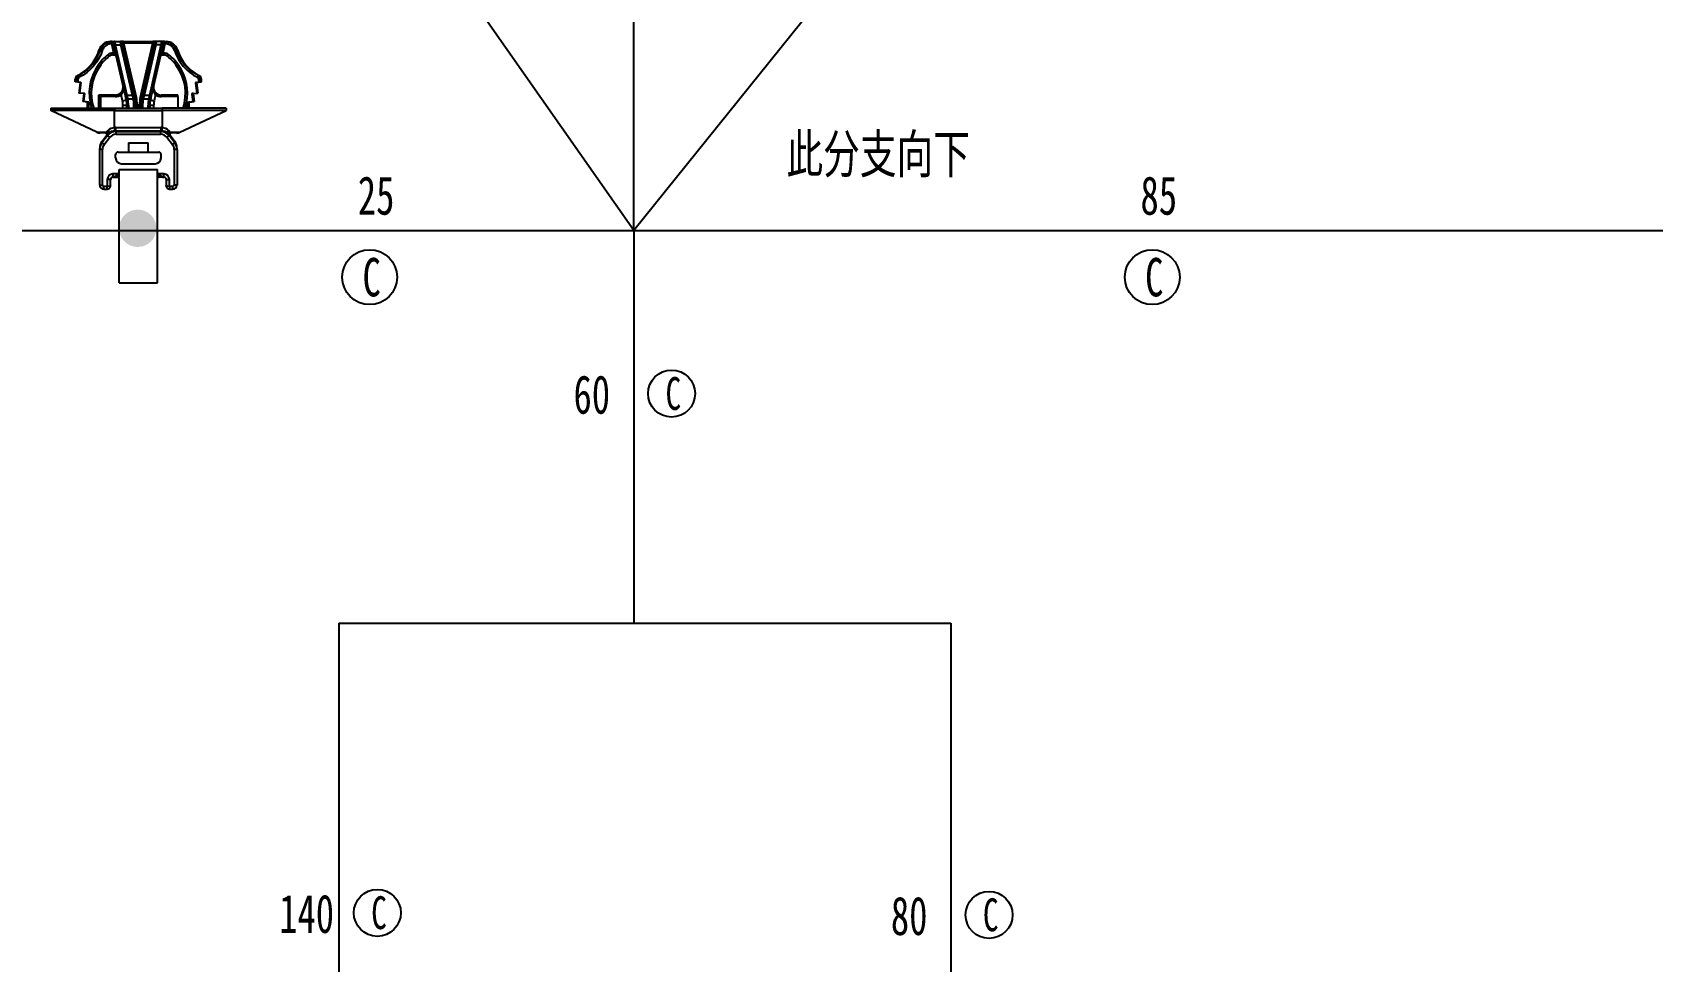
# Model space of a CAD drawing. Header units: millimetres. Extents: x 1543 to 5748, y 1576 to 2417.
# Drawn here: x 3455.9 to 3603.4, y 1944.3 to 2028.9 of the extents above; entities that cross this region are included whole.
import ezdxf

# ---------------------------------------------------------------- set-up
doc = ezdxf.new("R2010")
doc.units = ezdxf.units.MM
doc.layers.get('0').update_dxf_attribs({"lineweight": 25})
doc.layers.add('11文本层', color=255, linetype='Continuous')
for name, color, linetype, lineweight in [('1轮廓实线层', 7, 'Continuous', 50), ('5剖面线层', 1, 'Continuous', 25), ('_0', 7, 'Continuous', 25), ('_1轮廓实线层', 7, 'Continuous', 40)]:
    doc.layers.add(name, color=color, linetype=linetype, lineweight=lineweight)
doc.styles.add('仿宋体', font='', dxfattribs={"width": 0.7, "height": 3.5})
doc.styles.add('仿宋体GB2312', font='', dxfattribs={"width": 0.7})
doc.styles.add('标准', font='fangsong.ttf', dxfattribs={"width": 0.7, "height": 3.5})
doc.styles.get('仿宋体').set_extended_font_data('SimSun')
doc.styles.get('仿宋体GB2312').set_extended_font_data('SimSun')

msp = doc.modelspace()

# ---------------------------------------------------------------- hatches: boundary and pattern name
at = {"layer": '5剖面线层', "linetype": 'ByBlock', "lineweight": -2}
h = msp.add_hatch(color=1, dxfattribs=at)
h.dxf.hatch_style = 1
edge = h.paths.add_edge_path()
edge.add_ellipse((3465.45, 2011.09), major_axis=(1.7, 0), ratio=1, start_angle=0, end_angle=360, ccw=False)
at = {"layer": '_1轮廓实线层', "linetype": 'ByBlock', "lineweight": -2}
h = msp.add_hatch(color=1, dxfattribs=at)
h.dxf.hatch_style = 1
edge = h.paths.add_edge_path()
edge.add_ellipse((3465.45, 2011.09), major_axis=(1.7, 0), ratio=1, start_angle=0, end_angle=360, ccw=False)

# ---------------------------------------------------------------- linework, layer by layer
at = {"color": 1}
for p, q in [((3462.06, 2027.33), (3461.94, 2027.33)), ((3462.06, 2027.33), (3461.94, 2027.33)), ((3462.22, 2027.28), (3462.06, 2027.33)), ((3462.22, 2027.28), (3462.06, 2027.33)), ((3463.11, 2028.09), (3462.96, 2028.09)), ((3463.11, 2028.09), (3462.96, 2028.09)), ((3463.23, 2027.93), (3463.08, 2027.91)), ((3463.23, 2027.93), (3463.08, 2027.91)), ((3463.23, 2027.91), (3463.09, 2027.88)), ((3463.23, 2027.91), (3463.09, 2027.88)), ((3463.28, 2027.05), (3463.09, 2027.88)), ((3463.28, 2027.05), (3463.09, 2027.88)), ((3463.11, 2028.09), (3463.37, 2028.09)), ((3463.11, 2028.09), (3463.11, 2028)), ((3463.11, 2028.09), (3463.37, 2028.09)), ((3463.11, 2028.09), (3463.11, 2028)), ((3463.23, 2027.93), (3463.23, 2027.91)), ((3463.23, 2027.93), (3463.23, 2027.91)), ((3463.27, 2027.73), (3463.23, 2027.91)), ((3463.27, 2027.73), (3463.23, 2027.91)), ((3464.33, 2023.15), (3463.27, 2027.73)), ((3464.33, 2023.15), (3463.27, 2027.73)), ((3463.42, 2027.08), (3463.28, 2027.05)), ((3463.42, 2027.08), (3463.28, 2027.05)), ((3463.35, 2028.09), (3463.37, 2028.09)), ((3463.37, 2028.09), (3463.35, 2028.09)), ((3463.35, 2028.09), (3463.37, 2028.09)), ((3463.37, 2028.09), (3463.35, 2028.09)), ((3463.37, 2028.09), (3463.41, 2027.79)), ((3463.37, 2028.09), (3463.88, 2028.09)), ((3463.37, 2028.09), (3463.41, 2027.79)), ((3463.37, 2028.09), (3463.88, 2028.09)), ((3463.41, 2027.79), (3464.47, 2023.21)), ((3463.41, 2027.79), (3463.92, 2027.79)), ((3463.41, 2027.79), (3464.47, 2023.21)), ((3463.41, 2027.79), (3463.92, 2027.79)), ((3463.92, 2027.79), (3463.88, 2028.09)), ((3463.92, 2027.79), (3463.88, 2028.09)), ((3464.17, 2028.09), (3463.89, 2028.09)), ((3464.17, 2028.09), (3463.89, 2028.09)), ((3464.98, 2023.21), (3463.92, 2027.79)), ((3464.98, 2023.21), (3463.92, 2027.79)), ((3464.02, 2027.98), (3464.17, 2027.94)), ((3464.02, 2027.98), (3464.17, 2027.94)), ((3464.02, 2027.97), (3464.06, 2027.8)), ((3464.02, 2027.97), (3464.06, 2027.8)), ((3464.06, 2027.8), (3465.12, 2023.22)), ((3464.06, 2027.8), (3465.12, 2023.22)), ((3464.17, 2028.09), (3466.84, 2028.09)), ((3464.17, 2028.09), (3464.17, 2027.94)), ((3464.17, 2028.09), (3466.84, 2028.09)), ((3464.17, 2028.09), (3464.17, 2027.94)), ((3466.84, 2027.94), (3464.17, 2027.94)), ((3464.17, 2027.94), (3465.34, 2022.91)), ((3466.84, 2027.94), (3464.17, 2027.94)), ((3464.17, 2027.94), (3465.34, 2022.91)), ((3465.67, 2022.91), (3466.84, 2027.94)), ((3465.67, 2022.91), (3466.84, 2027.94)), ((3465.89, 2023.22), (3466.95, 2027.8)), ((3465.89, 2023.22), (3466.95, 2027.8)), ((3467.09, 2027.79), (3466.03, 2023.21)), ((3467.09, 2027.79), (3466.03, 2023.21)), ((3466.54, 2023.21), (3467.6, 2027.79)), ((3466.54, 2023.21), (3467.6, 2027.79)), ((3467.74, 2027.73), (3466.68, 2023.15)), ((3467.74, 2027.73), (3466.68, 2023.15)), ((3466.84, 2028.09), (3466.84, 2027.94)), ((3467.12, 2028.09), (3466.84, 2028.09)), ((3466.84, 2028.09), (3466.84, 2027.94)), ((3467.12, 2028.09), (3466.84, 2028.09)), ((3466.84, 2027.94), (3466.99, 2027.98)), ((3466.84, 2027.94), (3466.99, 2027.98)), ((3466.95, 2027.8), (3466.99, 2027.97)), ((3466.95, 2027.8), (3466.99, 2027.97)), ((3466.99, 2027.97), (3467, 2027.98)), ((3466.99, 2027.97), (3467, 2027.98)), ((3467.13, 2028.09), (3467.09, 2027.79)), ((3467.13, 2028.09), (3467.09, 2027.79)), ((3467.6, 2027.79), (3467.09, 2027.79)), ((3467.6, 2027.79), (3467.09, 2027.79)), ((3467.65, 2028.09), (3467.13, 2028.09)), ((3467.65, 2028.09), (3467.13, 2028.09)), ((3467.73, 2027.05), (3467.59, 2027.08)), ((3467.73, 2027.05), (3467.59, 2027.08)), ((3467.6, 2027.79), (3467.65, 2028.09)), ((3467.6, 2027.79), (3467.65, 2028.09)), ((3467.9, 2028.09), (3467.65, 2028.09)), ((3467.67, 2028.09), (3467.65, 2028.09)), ((3467.65, 2028.09), (3467.67, 2028.09)), ((3467.9, 2028.09), (3467.65, 2028.09)), ((3467.67, 2028.09), (3467.65, 2028.09)), ((3467.65, 2028.09), (3467.67, 2028.09)), ((3467.92, 2027.88), (3467.73, 2027.05)), ((3467.92, 2027.88), (3467.73, 2027.05)), ((3467.78, 2027.91), (3467.74, 2027.73)), ((3467.78, 2027.91), (3467.74, 2027.73)), ((3467.78, 2028), (3467.78, 2027.99)), ((3467.78, 2028), (3467.78, 2027.99)), ((3467.79, 2027.93), (3467.78, 2027.91)), ((3467.79, 2027.93), (3467.78, 2027.91)), ((3467.93, 2027.91), (3467.79, 2027.93)), ((3467.93, 2027.91), (3467.79, 2027.93)), ((3467.92, 2027.88), (3467.79, 2027.91)), ((3467.92, 2027.88), (3467.79, 2027.91)), ((3467.9, 2028.09), (3468.05, 2028.09)), ((3467.9, 2028.09), (3467.9, 2028)), ((3467.9, 2028.09), (3468.05, 2028.09)), ((3467.9, 2028.09), (3467.9, 2028)), ((3468.79, 2027.28), (3468.96, 2027.33)), ((3468.79, 2027.28), (3468.96, 2027.33)), ((3468.96, 2027.33), (3469.08, 2027.33)), ((3468.96, 2027.33), (3469.08, 2027.33)), ((3461.71, 2026.56), (3461.74, 2026.6)), ((3461.71, 2026.56), (3461.74, 2026.6)), ((3461.85, 2025.94), (3461.99, 2025.84)), ((3461.85, 2025.94), (3461.99, 2025.84)), ((3462.74, 2026.9), (3462.85, 2026.76)), ((3462.74, 2026.9), (3462.85, 2026.76)), ((3463.19, 2027.05), (3463.28, 2027.05)), ((3463.19, 2027.05), (3463.19, 2026.87)), ((3463.19, 2027.05), (3463.28, 2027.05)), ((3463.19, 2027.05), (3463.19, 2026.87)), ((3463.36, 2026.87), (3463.19, 2026.87)), ((3463.36, 2026.87), (3463.19, 2026.87)), ((3463.36, 2026.87), (3463.28, 2027.05)), ((3463.36, 2026.87), (3463.28, 2027.05)), ((3467.73, 2027.05), (3467.66, 2026.87)), ((3467.73, 2027.05), (3467.66, 2026.87)), ((3467.83, 2026.87), (3467.66, 2026.87)), ((3467.83, 2026.87), (3467.66, 2026.87)), ((3467.73, 2027.05), (3467.83, 2027.05)), ((3467.73, 2027.05), (3467.83, 2027.05)), ((3467.83, 2027.05), (3467.83, 2026.87)), ((3467.83, 2027.05), (3467.83, 2026.87)), ((3468.27, 2026.9), (3468.16, 2026.76)), ((3468.27, 2026.9), (3468.16, 2026.76)), ((3469.17, 2025.94), (3469.02, 2025.84)), ((3469.17, 2025.94), (3469.02, 2025.84)), ((3459.83, 2024.68), (3459.76, 2024.68)), ((3459.76, 2024.43), (3459.76, 2024.68)), ((3459.83, 2024.68), (3459.76, 2024.68)), ((3459.76, 2024.43), (3459.76, 2024.68)), ((3459.83, 2024.43), (3459.76, 2024.43)), ((3460.2, 2024.37), (3459.76, 2024.43)), ((3459.83, 2024.43), (3459.76, 2024.43)), ((3460.2, 2024.37), (3459.76, 2024.43)), ((3459.83, 2024.68), (3460.01, 2024.68)), ((3459.83, 2024.43), (3459.83, 2024.68)), ((3459.83, 2024.68), (3460.01, 2024.68)), ((3459.83, 2024.43), (3459.83, 2024.68)), ((3460.03, 2025), (3459.96, 2025)), ((3460.03, 2025), (3459.96, 2025)), ((3460.01, 2024.68), (3460.01, 2024.41)), ((3460.01, 2024.68), (3460.01, 2024.41)), ((3460.28, 2024.38), (3460.01, 2024.41)), ((3460.28, 2024.38), (3460.01, 2024.41)), ((3460.11, 2024.84), (3460.03, 2025)), ((3460.11, 2024.84), (3460.03, 2025)), ((3460.2, 2024.37), (3460.08, 2023.41)), ((3460.2, 2024.37), (3460.08, 2023.41)), ((3460.19, 2023.41), (3460.31, 2024.37)), ((3460.19, 2023.41), (3460.31, 2024.37)), ((3460.2, 2024.37), (3460.31, 2024.37)), ((3460.2, 2024.37), (3460.31, 2024.37)), ((3460.28, 2024.38), (3460.31, 2024.37)), ((3460.28, 2024.38), (3460.31, 2024.37)), ((3470.71, 2024.37), (3471, 2024.41)), ((3470.71, 2024.37), (3471, 2024.41)), ((3470.71, 2024.37), (3470.72, 2024.3)), ((3470.81, 2024.37), (3470.71, 2024.37)), ((3470.71, 2024.37), (3470.72, 2024.3)), ((3470.81, 2024.37), (3470.71, 2024.37)), ((3470.72, 2024.3), (3470.83, 2023.41)), ((3470.72, 2024.3), (3470.83, 2023.41)), ((3470.81, 2024.37), (3471.25, 2024.43)), ((3470.81, 2024.37), (3471.25, 2024.43)), ((3470.81, 2024.37), (3470.93, 2023.41)), ((3470.81, 2024.37), (3470.93, 2023.41)), ((3470.9, 2024.84), (3470.98, 2025)), ((3470.9, 2024.84), (3470.98, 2025)), ((3470.98, 2025), (3471.05, 2025)), ((3470.98, 2025), (3471.05, 2025)), ((3471, 2024.68), (3471, 2024.41)), ((3471, 2024.68), (3471.18, 2024.68)), ((3471, 2024.68), (3471, 2024.41)), ((3471, 2024.68), (3471.18, 2024.68)), ((3471.18, 2024.43), (3471.18, 2024.68)), ((3471.18, 2024.68), (3471.25, 2024.68)), ((3471.18, 2024.43), (3471.18, 2024.68)), ((3471.18, 2024.68), (3471.25, 2024.68)), ((3471.18, 2024.43), (3471.25, 2024.43)), ((3471.18, 2024.43), (3471.25, 2024.43)), ((3471.25, 2024.43), (3471.25, 2024.68)), ((3471.25, 2024.43), (3471.25, 2024.68)), ((3460.19, 2023.41), (3460.08, 2023.41)), ((3460.53, 2023.36), (3460.08, 2023.41)), ((3460.19, 2023.41), (3460.08, 2023.41)), ((3460.53, 2023.36), (3460.08, 2023.41)), ((3460.61, 2023.36), (3460.19, 2023.41)), ((3460.61, 2023.36), (3460.19, 2023.41)), ((3460.53, 2023.36), (3460.44, 2022.63)), ((3460.53, 2023.36), (3460.44, 2022.63)), ((3460.53, 2023.36), (3460.64, 2023.36)), ((3460.53, 2023.36), (3460.64, 2023.36)), ((3460.55, 2022.63), (3460.64, 2023.36)), ((3460.55, 2022.63), (3460.64, 2023.36)), ((3460.61, 2023.36), (3460.64, 2023.36)), ((3460.61, 2023.36), (3460.64, 2023.36)), ((3461.91, 2022.02), (3461.91, 2023.23)), ((3461.91, 2023.23), (3463.41, 2023.23)), ((3461.91, 2022.02), (3461.91, 2023.23)), ((3461.91, 2023.23), (3463.41, 2023.23)), ((3461.92, 2023.23), (3462.06, 2023.09)), ((3461.92, 2023.23), (3462.06, 2023.09)), ((3462.06, 2023.09), (3462.06, 2022.02)), ((3463.41, 2023.09), (3462.06, 2023.09)), ((3462.06, 2023.09), (3462.06, 2022.02)), ((3463.41, 2023.09), (3462.06, 2023.09)), ((3463.41, 2023.09), (3463.41, 2023.23)), ((3463.41, 2023.09), (3463.41, 2023.23)), ((3463.94, 2023.27), (3463.85, 2023.38)), ((3463.94, 2023.27), (3463.85, 2023.38)), ((3464.07, 2022.7), (3463.94, 2023.27)), ((3464.07, 2022.7), (3463.94, 2023.27)), ((3464.07, 2022.7), (3464.42, 2022.79)), ((3464.07, 2022.7), (3464.42, 2022.79)), ((3464.11, 2024.1), (3464.12, 2024.05)), ((3464.11, 2024.1), (3464.12, 2024.05)), ((3464.41, 2022.82), (3464.33, 2023.15)), ((3464.41, 2022.82), (3464.33, 2023.15)), ((3464.55, 2022.85), (3464.41, 2022.82)), ((3464.55, 2022.85), (3464.41, 2022.82)), ((3464.42, 2022.79), (3464.41, 2022.82)), ((3464.42, 2022.79), (3464.41, 2022.82)), ((3464.56, 2022.82), (3464.42, 2022.79)), ((3464.56, 2022.82), (3464.42, 2022.79)), ((3464.47, 2023.21), (3464.98, 2023.21)), ((3464.47, 2023.21), (3464.55, 2022.85)), ((3464.47, 2023.21), (3464.98, 2023.21)), ((3464.47, 2023.21), (3464.55, 2022.85)), ((3465.06, 2022.85), (3464.55, 2022.85)), ((3464.55, 2022.85), (3464.56, 2022.82)), ((3465.06, 2022.85), (3464.55, 2022.85)), ((3464.55, 2022.85), (3464.56, 2022.82)), ((3465.06, 2022.85), (3464.98, 2023.21)), ((3465.06, 2022.85), (3464.98, 2023.21)), ((3465.2, 2022.88), (3465.06, 2022.84)), ((3465.2, 2022.88), (3465.06, 2022.85)), ((3465.2, 2022.88), (3465.06, 2022.84)), ((3465.2, 2022.88), (3465.06, 2022.85)), ((3465.06, 2022.84), (3465.06, 2022.85)), ((3465.06, 2022.84), (3465.06, 2022.85)), ((3465.12, 2023.22), (3465.2, 2022.88)), ((3465.12, 2023.22), (3465.2, 2022.88)), ((3465.2, 2022.88), (3465.34, 2022.91)), ((3465.2, 2022.88), (3465.34, 2022.91)), ((3465.2, 2022.88), (3465.2, 2022.88)), ((3465.2, 2022.88), (3465.2, 2022.88)), ((3465.67, 2022.91), (3465.81, 2022.88)), ((3465.67, 2022.91), (3465.81, 2022.88)), ((3465.81, 2022.88), (3465.89, 2023.22)), ((3465.81, 2022.88), (3465.89, 2023.22)), ((3465.95, 2022.84), (3465.81, 2022.88)), ((3465.81, 2022.88), (3465.81, 2022.88)), ((3465.95, 2022.85), (3465.81, 2022.88)), ((3465.95, 2022.84), (3465.81, 2022.88)), ((3465.81, 2022.88), (3465.81, 2022.88)), ((3465.95, 2022.85), (3465.81, 2022.88)), ((3466.03, 2023.21), (3465.95, 2022.85)), ((3466.03, 2023.21), (3465.95, 2022.85)), ((3466.47, 2022.85), (3465.95, 2022.85)), ((3465.95, 2022.85), (3465.95, 2022.84)), ((3466.47, 2022.85), (3465.95, 2022.85)), ((3465.95, 2022.85), (3465.95, 2022.84)), ((3466.03, 2023.21), (3466.54, 2023.21)), ((3466.03, 2023.21), (3466.54, 2023.21)), ((3466.46, 2022.82), (3466.47, 2022.85)), ((3466.46, 2022.82), (3466.47, 2022.85)), ((3466.6, 2022.79), (3466.46, 2022.82)), ((3466.6, 2022.79), (3466.46, 2022.82)), ((3466.47, 2022.85), (3466.54, 2023.21)), ((3466.47, 2022.85), (3466.54, 2023.21)), ((3466.6, 2022.82), (3466.47, 2022.85)), ((3466.6, 2022.82), (3466.47, 2022.85)), ((3466.68, 2023.15), (3466.6, 2022.82)), ((3466.68, 2023.15), (3466.6, 2022.82)), ((3466.6, 2022.82), (3466.6, 2022.79)), ((3466.6, 2022.82), (3466.6, 2022.79)), ((3466.6, 2022.79), (3466.95, 2022.7)), ((3466.6, 2022.79), (3466.95, 2022.7)), ((3466.89, 2024.05), (3466.9, 2024.11)), ((3466.89, 2024.05), (3466.9, 2024.11)), ((3467.08, 2023.27), (3466.95, 2022.7)), ((3467.08, 2023.27), (3466.95, 2022.7)), ((3467.08, 2023.27), (3467.16, 2023.38)), ((3467.08, 2023.27), (3467.16, 2023.38)), ((3467.6, 2023.09), (3467.6, 2023.23)), ((3467.6, 2023.23), (3469.1, 2023.23)), ((3467.6, 2023.09), (3467.6, 2023.23)), ((3467.6, 2023.23), (3469.1, 2023.23)), ((3469.1, 2023.09), (3467.6, 2023.09)), ((3469.1, 2023.09), (3467.6, 2023.09)), ((3469.1, 2023.09), (3469.1, 2023.23)), ((3469.1, 2023.09), (3469.1, 2023.23)), ((3469.1, 2023.09), (3469.1, 2022.02)), ((3469.1, 2023.09), (3469.1, 2022.02)), ((3470.37, 2023.36), (3470.83, 2023.41)), ((3470.37, 2023.36), (3470.83, 2023.41)), ((3470.37, 2023.36), (3470.38, 2023.29)), ((3470.49, 2023.36), (3470.37, 2023.36)), ((3470.37, 2023.36), (3470.38, 2023.29)), ((3470.49, 2023.36), (3470.37, 2023.36)), ((3470.38, 2023.29), (3470.47, 2022.63)), ((3470.38, 2023.29), (3470.47, 2022.63)), ((3470.49, 2023.36), (3470.93, 2023.41)), ((3470.49, 2023.36), (3470.93, 2023.41)), ((3470.49, 2023.36), (3470.58, 2022.63)), ((3470.49, 2023.36), (3470.58, 2022.63)), ((3470.93, 2023.41), (3470.83, 2023.41)), ((3470.93, 2023.41), (3470.83, 2023.41)), ((3457.53, 2022.02), (3463.33, 2022.02)), ((3457.53, 2022.02), (3457.53, 2021.83)), ((3457.53, 2022.02), (3463.33, 2022.02)), ((3457.53, 2022.02), (3457.53, 2021.83)), ((3463.33, 2021.83), (3457.53, 2021.83)), ((3461.72, 2019.84), (3457.53, 2021.83)), ((3463.33, 2021.83), (3457.53, 2021.83)), ((3461.72, 2019.84), (3457.53, 2021.83)), ((3460.55, 2022.63), (3460.44, 2022.63)), ((3460.87, 2022.57), (3460.44, 2022.63)), ((3460.55, 2022.63), (3460.44, 2022.63)), ((3460.87, 2022.57), (3460.44, 2022.63)), ((3460.99, 2022.57), (3460.55, 2022.63)), ((3460.99, 2022.57), (3460.55, 2022.63)), ((3460.99, 2022.57), (3460.87, 2022.57)), ((3460.87, 2022.02), (3460.87, 2022.57)), ((3460.99, 2022.57), (3460.87, 2022.57)), ((3460.87, 2022.02), (3460.87, 2022.57)), ((3460.99, 2022.02), (3460.99, 2022.57)), ((3460.99, 2022.02), (3460.99, 2022.57)), ((3463.33, 2022.02), (3467.68, 2022.02)), ((3463.33, 2022.02), (3463.33, 2021.83)), ((3463.33, 2022.02), (3467.68, 2022.02)), ((3463.33, 2022.02), (3463.33, 2021.83)), ((3463.33, 2021.83), (3467.68, 2021.83)), ((3463.33, 2020.25), (3463.33, 2021.83)), ((3463.33, 2021.83), (3467.68, 2021.83)), ((3463.33, 2020.25), (3463.33, 2021.83)), ((3464.11, 2022.02), (3464.11, 2022.3)), ((3464.11, 2022.3), (3464.47, 2022.3)), ((3464.11, 2022.02), (3464.11, 2022.3)), ((3464.11, 2022.3), (3464.47, 2022.3)), ((3464.47, 2022.02), (3464.47, 2022.3)), ((3464.61, 2022.3), (3464.47, 2022.3)), ((3464.47, 2022.02), (3464.47, 2022.3)), ((3464.61, 2022.3), (3464.47, 2022.3)), ((3464.61, 2022.3), (3464.61, 2022.02)), ((3464.61, 2022.3), (3464.61, 2022.02)), ((3465.11, 2022.02), (3465.11, 2022.39)), ((3465.26, 2022.39), (3465.11, 2022.39)), ((3465.11, 2022.02), (3465.11, 2022.39)), ((3465.26, 2022.39), (3465.11, 2022.39)), ((3465.26, 2022.39), (3465.26, 2022.02)), ((3465.26, 2022.39), (3465.4, 2022.39)), ((3465.26, 2022.39), (3465.26, 2022.02)), ((3465.26, 2022.39), (3465.4, 2022.39)), ((3465.4, 2022.39), (3465.4, 2022.02)), ((3465.4, 2022.39), (3465.4, 2022.02)), ((3465.61, 2022.02), (3465.61, 2022.39)), ((3465.61, 2022.39), (3465.76, 2022.39)), ((3465.61, 2022.02), (3465.61, 2022.39)), ((3465.61, 2022.39), (3465.76, 2022.39)), ((3465.76, 2022.02), (3465.76, 2022.39)), ((3465.9, 2022.39), (3465.76, 2022.39)), ((3465.76, 2022.02), (3465.76, 2022.39)), ((3465.9, 2022.39), (3465.76, 2022.39)), ((3465.9, 2022.39), (3465.9, 2022.02)), ((3465.9, 2022.39), (3465.9, 2022.02)), ((3466.4, 2022.02), (3466.4, 2022.3)), ((3466.54, 2022.3), (3466.4, 2022.3)), ((3466.4, 2022.02), (3466.4, 2022.3)), ((3466.54, 2022.3), (3466.4, 2022.3)), ((3466.54, 2022.3), (3466.54, 2022.02)), ((3466.54, 2022.3), (3466.9, 2022.3)), ((3466.54, 2022.3), (3466.54, 2022.02)), ((3466.54, 2022.3), (3466.9, 2022.3)), ((3466.9, 2022.3), (3466.9, 2022.02)), ((3466.9, 2022.3), (3466.9, 2022.02)), ((3473.49, 2022.02), (3467.68, 2022.02)), ((3467.68, 2022.02), (3467.68, 2021.83)), ((3473.49, 2022.02), (3467.68, 2022.02)), ((3467.68, 2022.02), (3467.68, 2021.83)), ((3473.49, 2021.83), (3467.68, 2021.83)), ((3467.68, 2021.83), (3467.68, 2020.25)), ((3473.49, 2021.83), (3467.68, 2021.83)), ((3467.68, 2021.83), (3467.68, 2020.25)), ((3469.3, 2019.84), (3473.49, 2021.83)), ((3469.3, 2019.84), (3473.49, 2021.83)), ((3469.88, 2022.49), (3469.88, 2022.49)), ((3469.88, 2022.49), (3469.88, 2022.48)), ((3469.88, 2022.49), (3469.88, 2022.49)), ((3469.88, 2022.49), (3469.88, 2022.48)), ((3469.88, 2022.48), (3469.88, 2022.02)), ((3469.88, 2022.48), (3469.88, 2022.02)), ((3470.05, 2022.58), (3470.47, 2022.63)), ((3470.05, 2022.58), (3470.47, 2022.63)), ((3470.05, 2022.58), (3470.12, 2022.58)), ((3470.05, 2022.58), (3470.12, 2022.58)), ((3470.06, 2022.51), (3470.15, 2022.51)), ((3470.06, 2022.02), (3470.06, 2022.51)), ((3470.06, 2022.51), (3470.15, 2022.51)), ((3470.06, 2022.02), (3470.06, 2022.51)), ((3470.21, 2022.58), (3470.12, 2022.58)), ((3470.21, 2022.58), (3470.12, 2022.58)), ((3470.15, 2022.02), (3470.15, 2022.51)), ((3470.15, 2022.02), (3470.15, 2022.51)), ((3470.21, 2022.58), (3470.58, 2022.63)), ((3470.21, 2022.58), (3470.58, 2022.63)), ((3470.58, 2022.63), (3470.47, 2022.63)), ((3470.58, 2022.63), (3470.47, 2022.63)), ((3473.49, 2022.02), (3473.49, 2021.83)), ((3473.49, 2022.02), (3473.49, 2021.83)), ((3461.72, 2019.84), (3462.6, 2019.84)), ((3461.72, 2019.84), (3462.6, 2019.84)), ((3462.17, 2019.77), (3462.03, 2019.77)), ((3462.17, 2019.77), (3462.03, 2019.77)), ((3462.51, 2019.77), (3462.17, 2019.77)), ((3462.51, 2019.77), (3462.17, 2019.77)), ((3462.63, 2019.87), (3462.6, 2019.84)), ((3462.63, 2019.87), (3462.6, 2019.84)), ((3463.47, 2020.26), (3467.54, 2020.26)), ((3463.47, 2019.98), (3463.47, 2020.26)), ((3463.47, 2020.26), (3467.54, 2020.26)), ((3463.47, 2019.98), (3463.47, 2020.26)), ((3463.47, 2019.98), (3467.54, 2019.98)), ((3463.47, 2019.91), (3463.47, 2019.98)), ((3463.47, 2019.98), (3467.54, 2019.98)), ((3463.47, 2019.91), (3463.47, 2019.98)), ((3463.47, 2019.91), (3467.54, 2019.91)), ((3463.47, 2019.91), (3463.47, 2019.65)), ((3463.47, 2019.91), (3467.54, 2019.91)), ((3463.47, 2019.91), (3463.47, 2019.65)), ((3467.54, 2020.26), (3467.54, 2019.98)), ((3467.54, 2020.26), (3467.54, 2019.98)), ((3467.54, 2019.98), (3467.54, 2019.91)), ((3467.54, 2019.98), (3467.54, 2019.91)), ((3467.54, 2019.65), (3467.54, 2019.91)), ((3467.54, 2019.65), (3467.54, 2019.91)), ((3468.41, 2019.84), (3468.39, 2019.87)), ((3468.41, 2019.84), (3468.39, 2019.87)), ((3468.41, 2019.84), (3469.3, 2019.84)), ((3468.41, 2019.84), (3469.3, 2019.84)), ((3468.98, 2019.77), (3468.51, 2019.77)), ((3468.98, 2019.77), (3468.51, 2019.77)), ((3461.99, 2018.39), (3461.99, 2018.27)), ((3461.99, 2018.39), (3461.99, 2018.39)), ((3461.99, 2018.39), (3461.99, 2018.27)), ((3461.99, 2018.39), (3461.99, 2018.39)), ((3461.99, 2015.02), (3461.99, 2018.27)), ((3462.24, 2018.27), (3461.99, 2018.27)), ((3461.99, 2015.02), (3461.99, 2018.27)), ((3462.24, 2018.27), (3461.99, 2018.27)), ((3462.19, 2018.98), (3462.71, 2019.65)), ((3462.19, 2018.98), (3462.71, 2019.65)), ((3462.19, 2018.98), (3462.71, 2019.65)), ((3462.19, 2018.98), (3462.71, 2019.65)), ((3462.71, 2019.54), (3462.19, 2018.87)), ((3462.71, 2019.54), (3462.19, 2018.87)), ((3462.19, 2018.98), (3462.19, 2018.87)), ((3462.19, 2018.98), (3462.19, 2018.98)), ((3462.19, 2018.98), (3462.19, 2018.87)), ((3462.19, 2018.98), (3462.19, 2018.98)), ((3462.19, 2018.87), (3462.39, 2018.71)), ((3462.19, 2018.87), (3462.39, 2018.71)), ((3462.24, 2015.02), (3462.24, 2018.27)), ((3462.24, 2015.02), (3462.24, 2018.27)), ((3462.39, 2018.71), (3462.91, 2019.38)), ((3462.39, 2018.71), (3462.91, 2019.38)), ((3462.71, 2019.54), (3462.71, 2019.65)), ((3462.71, 2019.65), (3462.71, 2019.65)), ((3462.71, 2019.54), (3462.71, 2019.65)), ((3462.71, 2019.65), (3462.71, 2019.65)), ((3462.91, 2019.38), (3462.71, 2019.54)), ((3462.91, 2019.38), (3462.71, 2019.54)), ((3463.47, 2019.65), (3467.54, 2019.65)), ((3463.47, 2019.65), (3467.54, 2019.65)), ((3464.61, 2018.88), (3464.61, 2018.03)), ((3464.61, 2018.88), (3466.4, 2018.88)), ((3464.61, 2018.88), (3464.61, 2018.03)), ((3464.61, 2018.88), (3466.4, 2018.88)), ((3466.4, 2018.03), (3466.4, 2018.88)), ((3466.4, 2018.03), (3466.4, 2018.88)), ((3468.3, 2019.54), (3468.1, 2019.38)), ((3468.3, 2019.54), (3468.1, 2019.38)), ((3468.1, 2019.38), (3468.62, 2018.71)), ((3468.1, 2019.38), (3468.62, 2018.71)), ((3468.3, 2019.65), (3468.3, 2019.54)), ((3468.3, 2019.65), (3468.3, 2019.65)), ((3468.82, 2018.98), (3468.3, 2019.65)), ((3468.82, 2018.98), (3468.3, 2019.65)), ((3468.3, 2019.65), (3468.3, 2019.54)), ((3468.3, 2019.65), (3468.3, 2019.65)), ((3468.82, 2018.98), (3468.3, 2019.65)), ((3468.82, 2018.98), (3468.3, 2019.65)), ((3468.82, 2018.87), (3468.3, 2019.54)), ((3468.82, 2018.87), (3468.3, 2019.54)), ((3468.62, 2018.71), (3468.82, 2018.87)), ((3468.62, 2018.71), (3468.82, 2018.87)), ((3468.77, 2018.27), (3468.77, 2015.02)), ((3469.03, 2018.27), (3468.77, 2018.27)), ((3468.77, 2018.27), (3468.77, 2015.02)), ((3469.03, 2018.27), (3468.77, 2018.27)), ((3468.82, 2018.87), (3468.82, 2018.98)), ((3468.82, 2018.98), (3468.82, 2018.98)), ((3468.82, 2018.87), (3468.82, 2018.98)), ((3468.82, 2018.98), (3468.82, 2018.98)), ((3469.03, 2018.27), (3469.03, 2018.39)), ((3469.03, 2018.39), (3469.03, 2018.39)), ((3469.03, 2018.27), (3469.03, 2018.39)), ((3469.03, 2018.39), (3469.03, 2018.39)), ((3469.03, 2018.27), (3469.03, 2015.02)), ((3469.03, 2018.27), (3469.03, 2015.02)), ((3463.44, 2017.51), (3463.44, 2017.81)), ((3463.44, 2017.51), (3463.44, 2017.81)), ((3463.66, 2018.03), (3464.61, 2018.03)), ((3463.66, 2018.03), (3464.61, 2018.03)), ((3463.98, 2016.97), (3467.03, 2016.97)), ((3463.98, 2016.97), (3467.03, 2016.97)), ((3464.61, 2018.03), (3466.4, 2018.03)), ((3464.61, 2018.03), (3466.4, 2018.03)), ((3466.4, 2018.03), (3467.36, 2018.03)), ((3466.4, 2018.03), (3467.36, 2018.03)), ((3467.57, 2017.81), (3467.57, 2017.51)), ((3467.57, 2017.81), (3467.57, 2017.51)), ((3462.68, 2015.53), (3462.68, 2014.91)), ((3462.97, 2015.53), (3462.68, 2015.53)), ((3462.68, 2015.53), (3462.68, 2014.91)), ((3462.97, 2015.53), (3462.68, 2015.53)), ((3462.97, 2014.95), (3462.97, 2015.53)), ((3462.97, 2014.95), (3462.97, 2015.53)), ((3463.76, 2016.04), (3463.19, 2016.04)), ((3463.19, 2016.04), (3463.19, 2015.75)), ((3463.76, 2016.04), (3463.19, 2016.04)), ((3463.19, 2016.04), (3463.19, 2015.75)), ((3463.19, 2015.75), (3463.29, 2015.75)), ((3463.19, 2015.75), (3463.29, 2015.75)), ((3463.29, 2015.75), (3463.29, 2015.75)), ((3463.29, 2015.75), (3463.31, 2015.75)), ((3463.31, 2015.75), (3463.29, 2015.75)), ((3463.29, 2015.75), (3463.29, 2015.75)), ((3463.29, 2015.75), (3463.31, 2015.75)), ((3463.31, 2015.75), (3463.29, 2015.75)), ((3463.31, 2015.75), (3463.62, 2015.75)), ((3463.31, 2015.75), (3463.62, 2015.75)), ((3463.62, 2015.75), (3463.76, 2016.02)), ((3463.62, 2015.75), (3463.76, 2016.02)), ((3463.62, 2015.75), (3463.76, 2015.75)), ((3463.62, 2015.75), (3463.76, 2015.75)), ((3463.76, 2016.45), (3467.26, 2016.45)), ((3463.76, 2006.13), (3463.76, 2016.45)), ((3463.76, 2016.45), (3467.26, 2016.45)), ((3463.76, 2006.13), (3463.76, 2016.45)), ((3467.26, 2006.13), (3467.26, 2016.45)), ((3467.26, 2006.13), (3467.26, 2016.45)), ((3467.83, 2016.04), (3467.26, 2016.04)), ((3467.83, 2016.04), (3467.26, 2016.04)), ((3467.26, 2016.02), (3467.4, 2015.75)), ((3467.26, 2016.02), (3467.4, 2015.75)), ((3467.26, 2015.75), (3467.4, 2015.75)), ((3467.26, 2015.75), (3467.4, 2015.75)), ((3467.7, 2015.75), (3467.4, 2015.75)), ((3467.7, 2015.75), (3467.4, 2015.75)), ((3467.72, 2015.75), (3467.7, 2015.75)), ((3467.72, 2015.75), (3467.7, 2015.75)), ((3467.72, 2015.75), (3467.7, 2015.75)), ((3467.72, 2015.75), (3467.7, 2015.75)), ((3467.72, 2015.75), (3467.72, 2015.75)), ((3467.72, 2015.75), (3467.83, 2015.75)), ((3467.72, 2015.75), (3467.72, 2015.75)), ((3467.72, 2015.75), (3467.83, 2015.75)), ((3467.83, 2015.75), (3467.83, 2016.04)), ((3467.83, 2015.75), (3467.83, 2016.04)), ((3468.05, 2015.53), (3468.34, 2015.53)), ((3468.05, 2015.53), (3468.05, 2014.95)), ((3468.05, 2015.53), (3468.34, 2015.53)), ((3468.05, 2015.53), (3468.05, 2014.95)), ((3468.34, 2014.91), (3468.34, 2015.53)), ((3468.34, 2014.91), (3468.34, 2015.53)), ((3461.99, 2015.02), (3462.24, 2015.02)), ((3461.99, 2015.02), (3462.24, 2015.02)), ((3462.68, 2014.91), (3462.35, 2014.91)), ((3462.35, 2014.66), (3462.35, 2014.91)), ((3462.68, 2014.91), (3462.35, 2014.91)), ((3462.35, 2014.66), (3462.35, 2014.91)), ((3462.35, 2014.66), (3462.68, 2014.66)), ((3462.35, 2014.66), (3462.68, 2014.66)), ((3462.68, 2014.66), (3462.68, 2014.91)), ((3462.68, 2014.66), (3462.68, 2014.91)), ((3468.66, 2014.91), (3468.34, 2014.91)), ((3468.34, 2014.91), (3468.34, 2014.66)), ((3468.66, 2014.91), (3468.34, 2014.91)), ((3468.34, 2014.91), (3468.34, 2014.66)), ((3468.34, 2014.66), (3468.66, 2014.66)), ((3468.34, 2014.66), (3468.66, 2014.66)), ((3468.66, 2014.66), (3468.66, 2014.91)), ((3468.66, 2014.66), (3468.66, 2014.91)), ((3469.03, 2015.02), (3468.77, 2015.02)), ((3469.03, 2015.02), (3468.77, 2015.02)), ((3463.76, 2006.13), (3467.26, 2006.13)), ((3463.76, 2006.13), (3467.26, 2006.13))]:
    msp.add_line(p, q, dxfattribs=at)
for points in [[(3462.22, 2027.28), (3462.08, 2026.9), (3461.89, 2026.53), (3461.67, 2026.18), (3461.42, 2025.85), (3461.13, 2025.55), (3460.81, 2025.28), (3460.47, 2025.04), (3460.11, 2024.84)], [(3462.22, 2027.28), (3462.08, 2026.9), (3461.89, 2026.53), (3461.67, 2026.18), (3461.42, 2025.85), (3461.13, 2025.55), (3460.81, 2025.28), (3460.47, 2025.04), (3460.11, 2024.84)], [(3462.06, 2027.33), (3462.12, 2027.49), (3462.22, 2027.64), (3462.33, 2027.77), (3462.47, 2027.89), (3462.78, 2028.04), (3463.11, 2028.09)], [(3462.06, 2027.33), (3462.12, 2027.49), (3462.22, 2027.64), (3462.33, 2027.77), (3462.47, 2027.89), (3462.78, 2028.04), (3463.11, 2028.09)], [(3468.96, 2027.33), (3468.84, 2027.59), (3468.66, 2027.8), (3468.49, 2027.92), (3468.3, 2028.01), (3468.1, 2028.07), (3467.9, 2028.09)], [(3468.96, 2027.33), (3468.84, 2027.59), (3468.66, 2027.8), (3468.49, 2027.92), (3468.3, 2028.01), (3468.1, 2028.07), (3467.9, 2028.09)], [(3468.79, 2027.28), (3468.94, 2026.9), (3469.12, 2026.53), (3469.34, 2026.18), (3469.6, 2025.85), (3469.89, 2025.55), (3470.2, 2025.28), (3470.54, 2025.04), (3470.9, 2024.84)], [(3468.79, 2027.28), (3468.94, 2026.9), (3469.12, 2026.53), (3469.34, 2026.18), (3469.6, 2025.85), (3469.89, 2025.55), (3470.2, 2025.28), (3470.54, 2025.04), (3470.9, 2024.84)], [(3470.98, 2025), (3470.56, 2025.24), (3470.17, 2025.53), (3469.72, 2025.98), (3469.37, 2026.45), (3469.14, 2026.88), (3468.96, 2027.33)], [(3470.98, 2025), (3470.56, 2025.24), (3470.17, 2025.53), (3469.72, 2025.98), (3469.37, 2026.45), (3469.14, 2026.88), (3468.96, 2027.33)], [(3464.13, 2023.68), (3464.07, 2023.48), (3463.94, 2023.27)], [(3464.13, 2023.68), (3464.07, 2023.48), (3463.94, 2023.27)], [(3467.08, 2023.27), (3466.97, 2023.42), (3466.88, 2023.68)], [(3467.08, 2023.27), (3466.97, 2023.42), (3466.88, 2023.68)], [(3469.88, 2022.49), (3470.02, 2022.57), (3470.05, 2022.58)], [(3469.88, 2022.49), (3470.02, 2022.57), (3470.05, 2022.58)], [(3462.51, 2019.77), (3462.51, 2019.77), (3462.53, 2019.78), (3462.6, 2019.84)], [(3462.51, 2019.77), (3462.51, 2019.77), (3462.53, 2019.78), (3462.6, 2019.84)], [(3462.69, 2019.62), (3462.71, 2019.69), (3462.69, 2019.77), (3462.6, 2019.84)], [(3462.69, 2019.62), (3462.71, 2019.69), (3462.69, 2019.77), (3462.6, 2019.84)], [(3462.63, 2019.87), (3462.7, 2019.83), (3462.74, 2019.75), (3462.73, 2019.67), (3462.71, 2019.65)], [(3462.63, 2019.87), (3462.7, 2019.83), (3462.74, 2019.75), (3462.73, 2019.67), (3462.71, 2019.65)], [(3462.68, 2019.94), (3462.75, 2019.89), (3462.79, 2019.81), (3462.78, 2019.73), (3462.76, 2019.71)], [(3462.68, 2019.94), (3462.75, 2019.89), (3462.79, 2019.81), (3462.78, 2019.73), (3462.76, 2019.71)], [(3462.72, 2019.98), (3462.79, 2019.93), (3462.83, 2019.84), (3462.81, 2019.76), (3462.8, 2019.74)], [(3462.72, 2019.98), (3462.79, 2019.93), (3462.83, 2019.84), (3462.81, 2019.76), (3462.8, 2019.74)], [(3463.35, 2019.98), (3463.35, 2019.98), (3463.36, 2020), (3463.37, 2020.08), (3463.35, 2020.2), (3463.33, 2020.25)], [(3463.35, 2019.98), (3463.35, 2019.98), (3463.36, 2020), (3463.37, 2020.08), (3463.35, 2020.2), (3463.33, 2020.25)], [(3467.68, 2020.25), (3467.67, 2020.23), (3467.66, 2020.17), (3467.64, 2020.05), (3467.65, 2020), (3467.66, 2019.98), (3467.66, 2019.98), (3467.66, 2019.98)], [(3467.68, 2020.25), (3467.67, 2020.23), (3467.66, 2020.17), (3467.64, 2020.05), (3467.65, 2020), (3467.66, 2019.98), (3467.66, 2019.98), (3467.66, 2019.98)], [(3468.22, 2019.74), (3468.18, 2019.82), (3468.2, 2019.9), (3468.27, 2019.97), (3468.3, 2019.98)], [(3468.22, 2019.74), (3468.18, 2019.82), (3468.2, 2019.9), (3468.27, 2019.97), (3468.3, 2019.98)], [(3468.25, 2019.71), (3468.22, 2019.78), (3468.24, 2019.87), (3468.31, 2019.93), (3468.34, 2019.94)], [(3468.25, 2019.71), (3468.22, 2019.78), (3468.24, 2019.87), (3468.31, 2019.93), (3468.34, 2019.94)], [(3468.39, 2019.87), (3468.31, 2019.83), (3468.28, 2019.75), (3468.29, 2019.67), (3468.3, 2019.65)], [(3468.39, 2019.87), (3468.31, 2019.83), (3468.28, 2019.75), (3468.29, 2019.67), (3468.3, 2019.65)], [(3468.41, 2019.84), (3468.34, 2019.79), (3468.3, 2019.72), (3468.31, 2019.64), (3468.33, 2019.62)], [(3468.41, 2019.84), (3468.34, 2019.79), (3468.3, 2019.72), (3468.31, 2019.64), (3468.33, 2019.62)], [(3468.51, 2019.77), (3468.5, 2019.77), (3468.49, 2019.77), (3468.41, 2019.84)], [(3468.51, 2019.77), (3468.5, 2019.77), (3468.49, 2019.77), (3468.41, 2019.84)], [(3463.76, 2016.03), (3463.33, 2015.77), (3463.29, 2015.75)], [(3463.76, 2016.03), (3463.33, 2015.77), (3463.29, 2015.75)], [(3467.72, 2015.75), (3467.65, 2015.8), (3467.26, 2016.03)], [(3467.72, 2015.75), (3467.65, 2015.8), (3467.26, 2016.03)], [(3462.97, 2014.95), (3462.97, 2014.94), (3462.96, 2014.94), (3462.96, 2014.94), (3462.93, 2014.93), (3462.68, 2014.91)], [(3462.97, 2014.95), (3462.97, 2014.94), (3462.96, 2014.94), (3462.96, 2014.94), (3462.93, 2014.93), (3462.68, 2014.91)], [(3468.34, 2014.91), (3468.15, 2014.92), (3468.07, 2014.93), (3468.05, 2014.94), (3468.05, 2014.94), (3468.05, 2014.95), (3468.05, 2014.95)], [(3468.34, 2014.91), (3468.15, 2014.92), (3468.07, 2014.93), (3468.05, 2014.94), (3468.05, 2014.94), (3468.05, 2014.95), (3468.05, 2014.95)]]:
    msp.add_lwpolyline(points, dxfattribs=at)
for centre, radius, start, end in [((3458.19, 2028.5), 3.93, 296.7992, 342.7306), ((3458.19, 2028.5), 3.93, 296.7992, 342.7306), ((3458.35, 2028.54), 3.9, 330.3029, 342.0322), ((3458.35, 2028.54), 3.9, 330.3029, 342.0322), ((3462.96, 2027.02), 1.07, 90, 162.7306), ((3462.96, 2027.02), 1.07, 90, 162.7306), ((3463.02, 2027.03), 0.834, 139.346, 162.6783), ((3463.02, 2027.03), 0.834, 139.346, 162.6783), ((3463.09, 2026.99), 0.915, 110.0713, 139.966), ((3463.09, 2026.99), 0.915, 110.0713, 139.966), ((3463.1, 2026.98), 0.927, 91.2687, 111.022), ((3463.1, 2026.98), 0.927, 91.2687, 111.022), ((3463.19, 2027.92), 0.11, 134.7436, 187.951), ((3463.19, 2027.92), 0.11, 134.7436, 187.951), ((3463.37, 2027.94), 0.286, 187.2758, 193.045), ((3463.37, 2027.94), 0.286, 187.2758, 193.045), ((3463.32, 2027.77), 0.312, 106.1819, 131.4848), ((3463.32, 2027.77), 0.312, 106.1819, 131.4848), ((3463.37, 2027.94), 0.143, 90.0233, 195.3689), ((3463.37, 2027.94), 0.143, 90.0233, 195.3689), ((3463.36, 2027.62), 0.471, 91.8423, 105.9519), ((3463.36, 2027.62), 0.471, 91.8423, 105.9519), ((3463.37, 2027.94), 0.143, 109.6276, 133.4081), ((3463.37, 2027.94), 0.143, 109.6276, 133.4081), ((3463.88, 2027.94), 0.143, 10.7471, 89.9594), ((3463.88, 2027.94), 0.143, 10.7471, 89.9594), ((3467.13, 2027.94), 0.143, 90.0406, 169.2529), ((3467.13, 2027.94), 0.143, 90.0406, 169.2529), ((3467.65, 2027.94), 0.143, 344.6311, 89.9767), ((3467.65, 2027.94), 0.143, 344.6311, 89.9767), ((3467.65, 2027.63), 0.459, 73.8694, 88.3565), ((3467.65, 2027.63), 0.459, 73.8694, 88.3565), ((3467.65, 2027.94), 0.143, 46.7405, 70.2509), ((3467.65, 2027.94), 0.143, 46.7405, 70.2509), ((3467.71, 2027.81), 0.271, 46.7102, 75.893), ((3467.71, 2027.81), 0.271, 46.7102, 75.893), ((3467.82, 2027.92), 0.11, 352.0498, 45.2721), ((3467.82, 2027.92), 0.11, 352.0498, 45.2721), ((3467.65, 2027.94), 0.286, 346.955, 352.7242), ((3467.65, 2027.94), 0.286, 346.955, 352.7242), ((3467.91, 2026.98), 0.927, 68.978, 88.7313), ((3467.91, 2026.98), 0.927, 68.978, 88.7313), ((3468.05, 2027.02), 1.07, 17.2694, 90), ((3468.05, 2027.02), 1.07, 17.2694, 90), ((3467.93, 2026.99), 0.915, 40.034, 69.9287), ((3467.93, 2026.99), 0.915, 40.034, 69.9287), ((3468, 2027.03), 0.834, 17.3217, 40.654), ((3468, 2027.03), 0.834, 17.3217, 40.654), ((3472.83, 2028.5), 3.93, 197.2694, 243.2008), ((3472.83, 2028.5), 3.93, 197.2694, 243.2008), ((3458.23, 2028.61), 4.04, 307.6939, 315.7343), ((3458.23, 2028.61), 4.04, 307.6939, 315.7343), ((3465.51, 2023.38), 4.47, 145.0351, 197.8008), ((3465.51, 2023.38), 4.47, 145.0351, 197.8008), ((3458.24, 2028.6), 4.02, 315.7331, 318.9807), ((3458.24, 2028.6), 4.02, 315.7331, 318.9807), ((3465.51, 2023.38), 4.29, 145.0351, 198.5681), ((3465.51, 2023.38), 4.29, 145.0351, 198.5681), ((3458.26, 2028.59), 4, 318.9724, 329.5441), ((3458.26, 2028.59), 4, 318.9724, 329.5441), ((3465.56, 2023.34), 4.54, 128.4257, 145.0351), ((3465.56, 2023.34), 4.54, 128.4257, 145.0351), ((3465.56, 2023.34), 4.36, 128.4257, 145.0351), ((3465.56, 2023.34), 4.36, 128.4257, 145.0351), ((3463.19, 2026.34), 0.714, 90, 128.4257), ((3463.19, 2026.34), 0.714, 90, 128.4257), ((3463.19, 2026.34), 0.535, 90, 128.4257), ((3463.19, 2026.34), 0.535, 90, 128.4257), ((3463.36, 2026.73), 0.144, 17.5777, 89.8584), ((3463.36, 2026.73), 0.144, 17.5777, 89.8584), ((3467.66, 2026.73), 0.144, 90.1416, 162.4223), ((3467.66, 2026.73), 0.144, 90.1416, 162.4223), ((3467.83, 2026.34), 0.714, 51.5743, 90), ((3467.83, 2026.34), 0.714, 51.5743, 90), ((3467.83, 2026.34), 0.535, 51.5743, 90), ((3467.83, 2026.34), 0.535, 51.5743, 90), ((3465.45, 2023.34), 4.36, 34.9649, 51.5743), ((3465.45, 2023.34), 4.36, 34.9649, 51.5743), ((3465.45, 2023.34), 4.54, 34.9649, 51.5743), ((3465.45, 2023.34), 4.54, 34.9649, 51.5743), ((3465.51, 2023.38), 4.29, 341.4319, 34.9649), ((3465.51, 2023.38), 4.29, 341.4319, 34.9649), ((3465.51, 2023.38), 4.47, 348.4491, 34.9649), ((3465.51, 2023.38), 4.47, 348.4491, 34.9649), ((3460.12, 2024.68), 0.357, 116.7992, 180), ((3460.12, 2024.68), 0.357, 116.7992, 180), ((3460.19, 2024.68), 0.357, 116.795, 179.9845), ((3460.19, 2024.68), 0.357, 116.795, 179.9845), ((3459.58, 2021.15), 3.29, 82.4109, 85.4978), ((3459.58, 2021.15), 3.29, 82.4109, 85.4978), ((3460.19, 2024.67), 0.18, 116.5657, 179.5268), ((3460.19, 2024.67), 0.18, 116.5657, 179.5268), ((3458.23, 2028.62), 4.04, 296.4686, 301.9834), ((3458.23, 2028.62), 4.04, 296.4686, 301.9834), ((3458.22, 2028.62), 4.05, 301.9865, 307.6961), ((3458.22, 2028.62), 4.05, 301.9865, 307.6961), ((3470.82, 2024.67), 0.18, 0.4732, 63.4343), ((3470.82, 2024.67), 0.18, 0.4732, 63.4343), ((3470.82, 2024.68), 0.357, 0.0103, 63.2116), ((3470.82, 2024.68), 0.357, 0.0103, 63.2116), ((3471.46, 2020.98), 3.46, 94.5587, 97.4919), ((3471.46, 2020.98), 3.46, 94.5587, 97.4919), ((3470.89, 2024.68), 0.357, 0, 63.2008), ((3470.89, 2024.68), 0.357, 0, 63.2008), ((3463.41, 2023.94), 0.714, 270, 328.5936), ((3463.41, 2023.94), 0.714, 270, 328.5936), ((3463.41, 2023.94), 0.857, 270, 307.6693), ((3463.41, 2023.94), 0.857, 270, 307.6693), ((3463.41, 2023.97), 0.738, 274.4835, 302.5962), ((3463.41, 2023.97), 0.738, 274.4835, 302.5962), ((3463.42, 2023.94), 0.709, 328.2087, 0.0847), ((3463.42, 2023.94), 0.709, 328.2087, 0.0847), ((3462.33, 2022.3), 1.78, 0, 13.045), ((3462.33, 2022.3), 1.78, 0, 13.045), ((3463.41, 2023.94), 0.714, 0, 13.045), ((3463.41, 2023.94), 0.714, 0, 13.045), ((3463.02, 2023.84), 1.12, 351.5911, 10.4972), ((3463.02, 2023.84), 1.12, 351.5911, 10.4972), ((3462.33, 2022.3), 2.14, 0, 13.045), ((3462.33, 2022.3), 2.14, 0, 13.045), ((3462.33, 2022.3), 2.28, 0, 13.045), ((3462.33, 2022.3), 2.28, 0, 13.045), ((3463.11, 2022.39), 2, 0, 13.045), ((3463.11, 2022.39), 2, 0, 13.045), ((3463.11, 2022.39), 2.14, 0, 13.045), ((3463.11, 2022.39), 2.14, 0, 13.045), ((3463.11, 2022.39), 2.28, 0, 13.045), ((3463.11, 2022.39), 2.28, 0, 13.045), ((3467.9, 2022.39), 2.28, 166.955, 180), ((3467.9, 2022.39), 2.28, 166.955, 180), ((3467.9, 2022.39), 2.14, 166.955, 180), ((3467.9, 2022.39), 2.14, 166.955, 180), ((3467.9, 2022.39), 2, 166.955, 180), ((3467.9, 2022.39), 2, 166.955, 180), ((3468.68, 2022.3), 2.28, 166.955, 180), ((3468.68, 2022.3), 2.28, 166.955, 180), ((3468.68, 2022.3), 2.14, 166.955, 180), ((3468.68, 2022.3), 2.14, 166.955, 180), ((3468.04, 2023.84), 1.17, 169.7283, 178.1592), ((3468.04, 2023.84), 1.17, 169.7283, 178.1592), ((3467.94, 2023.84), 1.07, 178.0537, 188.6562), ((3467.94, 2023.84), 1.07, 178.0537, 188.6562), ((3467.6, 2023.94), 0.714, 166.955, 180.0267), ((3467.6, 2023.94), 0.714, 166.955, 180.0267), ((3467.6, 2023.94), 0.712, 180.0446, 211.7328), ((3467.6, 2023.94), 0.712, 180.0446, 211.7328), ((3468.68, 2022.3), 1.78, 166.955, 180), ((3468.68, 2022.3), 1.78, 166.955, 180), ((3467.6, 2023.94), 0.714, 211.6334, 270), ((3467.6, 2023.94), 0.714, 211.6334, 270), ((3467.6, 2023.94), 0.857, 232.3307, 270), ((3467.6, 2023.94), 0.857, 232.3307, 270), ((3465.51, 2023.38), 4.47, 342.1992, 348.3867), ((3465.51, 2023.38), 4.47, 342.1992, 348.3867), ((3470.25, 2020.55), 1.97, 95.4376, 100.5635), ((3470.25, 2020.55), 1.97, 95.4376, 100.5635), ((3470.22, 2022.51), 0.0714, 97, 180), ((3470.22, 2022.51), 0.0714, 97, 180), ((3462.03, 2020.49), 0.725, 244.6, 269.9992), ((3462.03, 2020.49), 0.725, 244.6, 269.9992), ((3462.51, 2019.62), 0.145, 322, 90), ((3462.51, 2019.62), 0.145, 322, 90), ((3463.43, 2019.29), 0.989, 139.3788, 144.16), ((3463.43, 2019.29), 0.989, 139.3788, 144.16), ((3463.02, 2019.64), 0.458, 132.2836, 139.2965), ((3463.02, 2019.64), 0.458, 132.2836, 139.2965), ((3463.47, 2018.94), 0.964, 90.0093, 142.0219), ((3463.47, 2018.94), 0.964, 90.0093, 142.0219), ((3463.47, 2019.06), 0.964, 137.6158, 142), ((3463.47, 2019.06), 0.964, 137.6158, 142), ((3463.45, 2019.15), 1.11, 96.2924, 131.5889), ((3463.45, 2019.15), 1.11, 96.2924, 131.5889), ((3463.06, 2019.43), 0.405, 130.466, 137.5217), ((3463.06, 2019.43), 0.405, 130.466, 137.5217), ((3463.46, 2018.94), 1.04, 96.0838, 129.6639), ((3463.46, 2018.94), 1.04, 96.0838, 129.6639), ((3463.47, 2019.03), 1.23, 90.0011, 96.7136), ((3463.47, 2019.03), 1.23, 90.0011, 96.7136), ((3463.47, 2018.9), 1.08, 89.9967, 96.6097), ((3463.47, 2018.9), 1.08, 89.9967, 96.6097), ((3467.54, 2019.02), 1.24, 83.322, 89.964), ((3467.54, 2019.02), 1.24, 83.322, 89.964), ((3467.54, 2018.9), 1.08, 83.3902, 90.0033), ((3467.54, 2018.9), 1.08, 83.3902, 90.0033), ((3467.54, 2018.94), 0.964, 37.9781, 89.9907), ((3467.54, 2018.94), 0.964, 37.9781, 89.9907), ((3467.55, 2018.94), 1.04, 50.3384, 83.9136), ((3467.55, 2018.94), 1.04, 50.3384, 83.9136), ((3467.56, 2019.15), 1.11, 48.4207, 83.689), ((3467.56, 2019.15), 1.11, 48.4207, 83.689), ((3467.95, 2019.43), 0.405, 42.4784, 49.5349), ((3467.95, 2019.43), 0.405, 42.4784, 49.5349), ((3467.54, 2019.06), 0.964, 38, 42.3843), ((3467.54, 2019.06), 0.964, 38, 42.3843), ((3467.99, 2019.64), 0.458, 40.7065, 47.714), ((3467.99, 2019.64), 0.458, 40.7065, 47.714), ((3467.59, 2019.3), 0.982, 35.8251, 40.6376), ((3467.59, 2019.3), 0.982, 35.8251, 40.6376), ((3468.51, 2019.62), 0.145, 90, 218), ((3468.51, 2019.62), 0.145, 90, 218), ((3468.98, 2020.49), 0.725, 270, 295.4), ((3468.98, 2020.49), 0.725, 270, 295.4), ((3462.95, 2018.39), 0.964, 142, 180), ((3462.95, 2018.39), 0.964, 142, 180), ((3462.95, 2018.27), 0.965, 142.0214, 180.0023), ((3462.95, 2018.27), 0.965, 142.0214, 180.0023), ((3462.95, 2018.27), 0.712, 142.0459, 180.004), ((3462.95, 2018.27), 0.712, 142.0459, 180.004), ((3463.47, 2018.94), 0.71, 90.0155, 142.0504), ((3463.47, 2018.94), 0.71, 90.0155, 142.0504), ((3467.54, 2018.94), 0.71, 37.9496, 89.9846), ((3467.54, 2018.94), 0.71, 37.9496, 89.9846), ((3468.06, 2018.27), 0.712, 359.9958, 37.9543), ((3468.06, 2018.27), 0.712, 359.9958, 37.9543), ((3468.06, 2018.39), 0.964, 0, 38), ((3468.06, 2018.39), 0.964, 0, 38), ((3468.06, 2018.27), 0.965, 359.9977, 37.9786), ((3468.06, 2018.27), 0.965, 359.9977, 37.9786), ((3463.66, 2017.81), 0.218, 90, 180), ((3463.66, 2017.81), 0.218, 90, 180), ((3463.98, 2017.51), 0.544, 180, 270), ((3463.98, 2017.51), 0.544, 180, 270), ((3467.03, 2017.51), 0.544, 270, 0), ((3467.03, 2017.51), 0.544, 270, 0), ((3467.36, 2017.81), 0.218, 0, 90), ((3467.36, 2017.81), 0.218, 0, 90), ((3463.19, 2015.53), 0.508, 90.0001, 179.9999), ((3463.19, 2015.53), 0.508, 90.0001, 179.9999), ((3463.19, 2015.53), 0.218, 90, 180), ((3463.19, 2015.53), 0.218, 90, 180), ((3467.83, 2015.53), 0.508, 0, 90), ((3467.83, 2015.53), 0.508, 0, 90), ((3467.83, 2015.53), 0.218, 0, 90), ((3467.83, 2015.53), 0.218, 0, 90), ((3462.35, 2015.02), 0.363, 180, 270), ((3462.35, 2015.02), 0.363, 180, 270), ((3462.35, 2015.02), 0.109, 180.0251, 269.9797), ((3462.35, 2015.02), 0.109, 180.0251, 269.9797), ((3462.68, 2014.95), 0.29, 270, 303.8531), ((3462.68, 2014.95), 0.29, 270, 303.8531), ((3462.68, 2014.95), 0.291, 303.8719, 325.3325), ((3462.68, 2014.95), 0.291, 303.8719, 325.3325), ((3462.68, 2014.95), 0.29, 325.3673, 345.8586), ((3462.68, 2014.95), 0.29, 325.3673, 345.8586), ((3462.68, 2014.95), 0.284, 345.6542, 0.0534), ((3462.68, 2014.95), 0.284, 345.6542, 0.0534), ((3468.33, 2014.95), 0.284, 179.9466, 194.3458), ((3468.33, 2014.95), 0.284, 179.9466, 194.3458), ((3468.34, 2014.95), 0.29, 194.1414, 214.6326), ((3468.34, 2014.95), 0.29, 194.1414, 214.6326), ((3468.34, 2014.95), 0.291, 214.6674, 236.1281), ((3468.34, 2014.95), 0.291, 214.6674, 236.1281), ((3468.34, 2014.95), 0.29, 236.1469, 270), ((3468.34, 2014.95), 0.29, 236.1469, 270), ((3468.66, 2015.02), 0.109, 270, 0), ((3468.66, 2015.02), 0.363, 270, 0), ((3468.66, 2015.02), 0.109, 270, 0), ((3468.66, 2015.02), 0.363, 270, 0)]:
    msp.add_arc(centre, radius, start, end, dxfattribs=at)
for centre, major_axis, ratio, start_param, end_param in [((3463.11, 2028.08), (-0.126, 0.067), 0.480211, 1.81935, 3.141593), ((3463.11, 2028.08), (-0.126, 0.067), 0.480211, 1.81935, 3.141593), ((3463.41, 2027.77), (0.139, 0.032), 0.163182, 1.533006, 3.141593), ((3463.41, 2027.77), (0.139, 0.032), 0.163182, 1.533006, 3.141593), ((3463.92, 2027.77), (0.139, 0.032), 0.163182, 6.283185, 7.816191), ((3463.92, 2027.77), (0.139, 0.032), 0.163182, 0, 1.533006), ((3467.09, 2027.77), (0.139, -0.032), 0.163182, 1.608587, 3.141593), ((3467.09, 2027.77), (0.139, -0.032), 0.163182, 1.608587, 3.141593), ((3467.6, 2027.77), (0.139, -0.032), 0.163182, 0, 1.608587), ((3467.6, 2027.77), (0.139, -0.032), 0.163182, 0, 1.608587), ((3467.9, 2028.08), (-0.126, -0.067), 0.480211, 6.283185, 7.605428), ((3467.9, 2028.08), (-0.126, -0.067), 0.480211, 0, 1.322243), ((3464.47, 2023.18), (0.139, 0.032), 0.163182, 1.533006, 3.141593), ((3464.47, 2023.18), (0.139, 0.032), 0.163182, 1.533006, 3.141593), ((3464.98, 2023.18), (0.139, 0.032), 0.163182, 6.283185, 7.816191), ((3464.98, 2023.18), (0.139, 0.032), 0.163182, 6.283185, 7.816191), ((3466.03, 2023.18), (0.139, -0.032), 0.163182, 1.608587, 3.141593), ((3466.03, 2023.18), (0.139, -0.032), 0.163182, 1.608587, 3.141593), ((3466.54, 2023.18), (0.139, -0.032), 0.163182, 0, 1.608587), ((3466.54, 2023.18), (0.139, -0.032), 0.163182, 0, 1.608587), ((3470.13, 2022.51), (0, 0.0714), 0.980728, 0.122173, 1.570796), ((3470.13, 2022.51), (0, 0.0714), 0.980728, 0.122173, 1.570796), ((3463.47, 2019.06), (0.964, 0), 0.99863, 2.348183, 2.478368), ((3463.47, 2019.06), (0.964, 0), 0.99863, 2.348183, 2.478368), ((3467.54, 2019.06), (0.964, 0), 0.99863, 0.663225, 0.793412), ((3467.54, 2019.06), (0.964, 0), 0.99863, 0.663225, 0.793412), ((3462.95, 2018.39), (0.964, 0), 0.99863, 2.478368, 3.141593), ((3462.95, 2018.39), (0.964, 0), 0.99863, 2.478368, 3.141593), ((3468.06, 2018.39), (-0.964, 0), 0.99863, 3.141593, 3.804818), ((3468.06, 2018.39), (-0.964, 0), 0.99863, 3.141593, 3.804818)]:
    msp.add_ellipse(centre, major_axis=major_axis, ratio=ratio, start_param=start_param, end_param=end_param, dxfattribs=at)
at = {"layer": '1轮廓实线层', "lineweight": -3}
for p, q in [((3510.63, 2010.89), (3463.75, 2077.84)), ((3510.63, 2010.89), (3510.63, 2072.88)), ((3560.46, 2072.88), (3510.63, 2010.89)), ((3406.49, 2010.89), (3510.63, 2010.89)), ((3510.63, 2010.89), (3510.63, 1975.14)), ((3510.63, 2010.89), (3620.69, 2010.89)), ((3483.77, 1975.14), (3539.48, 1975.14)), ((3483.77, 1975.14), (3483.77, 1924.22)), ((3539.48, 1975.14), (3539.48, 1921.16))]:
    msp.add_line(p, q, dxfattribs=at)
at = {"layer": '_0', "color": 1}
for centre, radius in [((3486.57, 2006.64), 2.5), ((3514.06, 1996.04), 2.14), ((3487.27, 1948.75), 2.14), ((3542.97, 1948.56), 2.14)]:
    msp.add_circle(centre, radius, dxfattribs=at)
at = {"layer": '_0'}
msp.add_circle((3557.83, 2006.64), 2.5, dxfattribs=at)

# ---------------------------------------------------------------- texts
at = {"layer": '11文本层', "color": 1, "insert": (3524.52, 2019.61), "char_height": 3.5, "width": 27.0608, "attachment_point": 1, "style": '标准'}
msp.add_mtext('此分支向下', dxfattribs=at)
at = {"layer": '_0', "color": 1, "attachment_point": 1}
for s, insert, char_height, width, style in [('25', (3485.49, 2015.83), 3.5, 5.9278, '仿宋体'), ('C', (3485.92, 2008.39), 3.5, 7.013, '仿宋体GB2312'), ('60', (3505.13, 1997.71), 3.5, 5.9278, '仿宋体'), ('C', (3513.51, 1997.54), 2.99, 2.0733, '仿宋体GB2312'), ('140', (3478.33, 1950.42), 3.5, 5.9278, '仿宋体'), ('C', (3486.71, 1950.26), 2.99, 2.0733, '仿宋体GB2312'), ('80', (3534.03, 1950.23), 3.5, 5.9278, '仿宋体'), ('C', (3542.41, 1950.07), 2.99, 2.0733, '仿宋体GB2312')]:
    msp.add_mtext(s, dxfattribs=dict(at, insert=insert, char_height=char_height, width=width, style=style))
at = {"layer": '_0', "char_height": 3.5, "attachment_point": 1}
for s, insert, width, style in [('85', (3556.76, 2015.83), 5.9278, '仿宋体'), ('C', (3557.18, 2008.39), 7.013, '仿宋体GB2312')]:
    msp.add_mtext(s, dxfattribs=dict(at, insert=insert, width=width, style=style))

doc.saveas('drawing.dxf')
